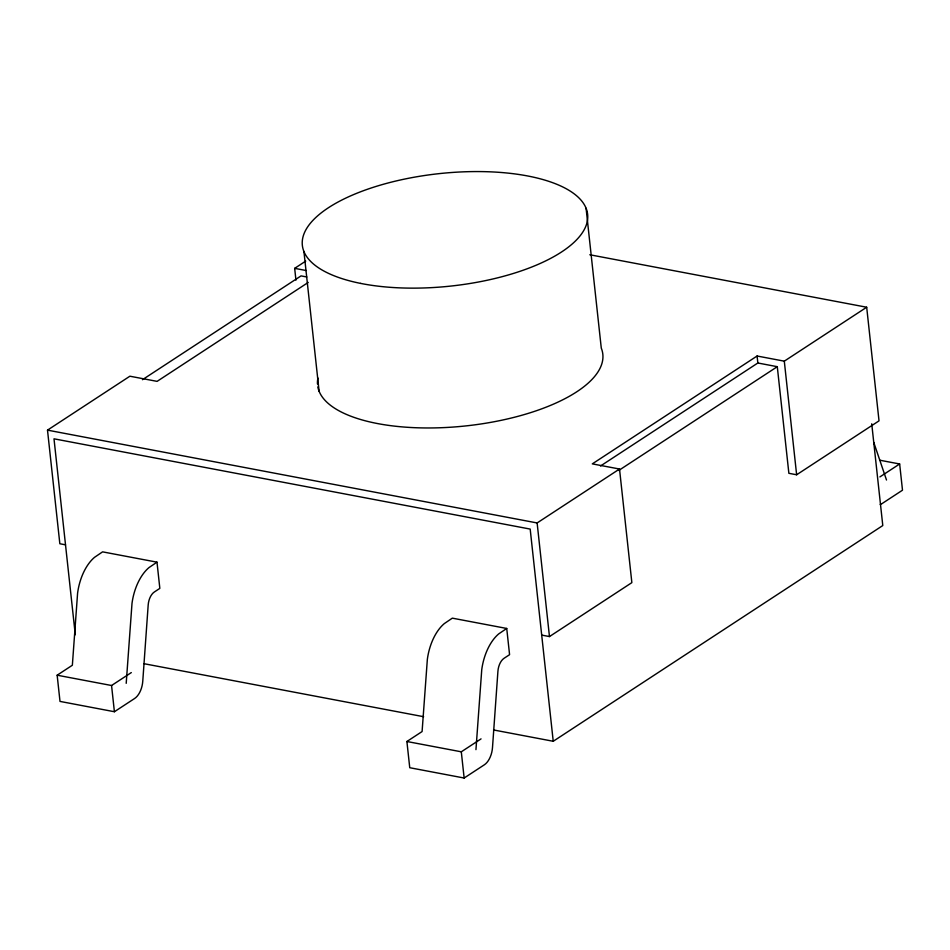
<?xml version="1.0" encoding="UTF-8"?>
<svg xmlns="http://www.w3.org/2000/svg" width="950" height="950" viewBox="0 0 950 950"><rect width="100%" height="100%" fill="white"/><g stroke="black" fill="none" stroke-linecap="round" stroke-linejoin="round"><path stroke-width="1.43" d="M126.207 683.335L132.002 603.404A41.586 23.37 -79.3 0 1 148.972 567.601L156.987 562.163L159.838 588.383L154.351 591.981A12.849 7.22 -79.3 0 0 148.188 604.972L142.761 681.293A17.029 9.571 -79.3 0 1 134.591 698.511L114.404 711.728L60.004 701.409L57.154 675.201L72.354 665.249L77.603 593.085A41.586 23.37 -79.3 0 1 94.573 557.294L102.588 551.855L156.987 562.163M475.95 749.645L481.745 669.703A41.586 23.37 -79.3 0 1 498.714 633.899L506.73 628.461L509.58 654.681L504.082 658.279A12.849 7.22 -79.3 0 0 497.919 671.27L492.492 747.591A17.029 9.571 -79.3 0 1 484.334 764.809L464.146 778.026L409.747 767.719L406.897 741.499L422.097 731.547L427.346 659.383A41.586 23.37 -79.3 0 1 444.315 623.592L452.331 618.153L506.73 628.461M65.514 544.825L59.838 543.744L47.5 430.136L129.889 376.212L157.094 381.366L308.239 282.423M295.949 280.155L294.666 268.351L305.734 261.108M142.464 379.691L301.043 275.892L306.779 276.973M57.154 675.201L111.554 685.508L131.314 672.588M600.507 465.999L757.851 362.995L777.29 366.688L788.868 473.302L796.634 474.774L879.023 420.85L866.685 307.23L784.296 361.166L757.091 356.012L592.313 463.873L619.519 469.027L631.857 582.635L549.468 636.571L541.702 635.087M47.5 430.136L537.13 522.951L619.519 469.027M618.699 470.488L777.29 366.688M879.902 476.912L899.65 463.98L902.5 490.2L882.312 503.417A17.029 9.571 -79.3 0 1 880.211 504.414M406.897 741.499L461.296 751.806L481.044 738.886M493.537 729.956L553.232 741.273L882.788 525.552L871.732 423.795M589.808 254.754L866.685 307.23M294.666 268.351L306.114 270.512M879.605 460.18L899.65 463.98M144.032 663.706L423.629 716.704M873.762 442.403L886.504 480.011M784.296 361.166L796.634 474.774M757.091 356.012L757.851 362.995M586.091 208.276L601.279 348.104A143.462 56.513 -6.2 0 1 476.401 424.626A143.462 56.513 -6.2 0 1 317.834 386.959M537.13 522.951L549.468 636.571M553.232 741.273L530.183 529.079L53.996 438.817L75.287 634.778M461.296 751.806L464.146 778.026M303.917 251.429L319.105 391.258M111.554 685.508L114.404 711.728M317.466 384.002A143.462 56.513 -6.2 0 1 317.929 378.017M360.608 283.397A143.462 56.513 -6.2 0 0 586.91 223.024A143.462 56.513 -6.2 0 0 387.481 183.136A143.462 56.513 -6.2 0 0 360.608 283.397"/></g></svg>
